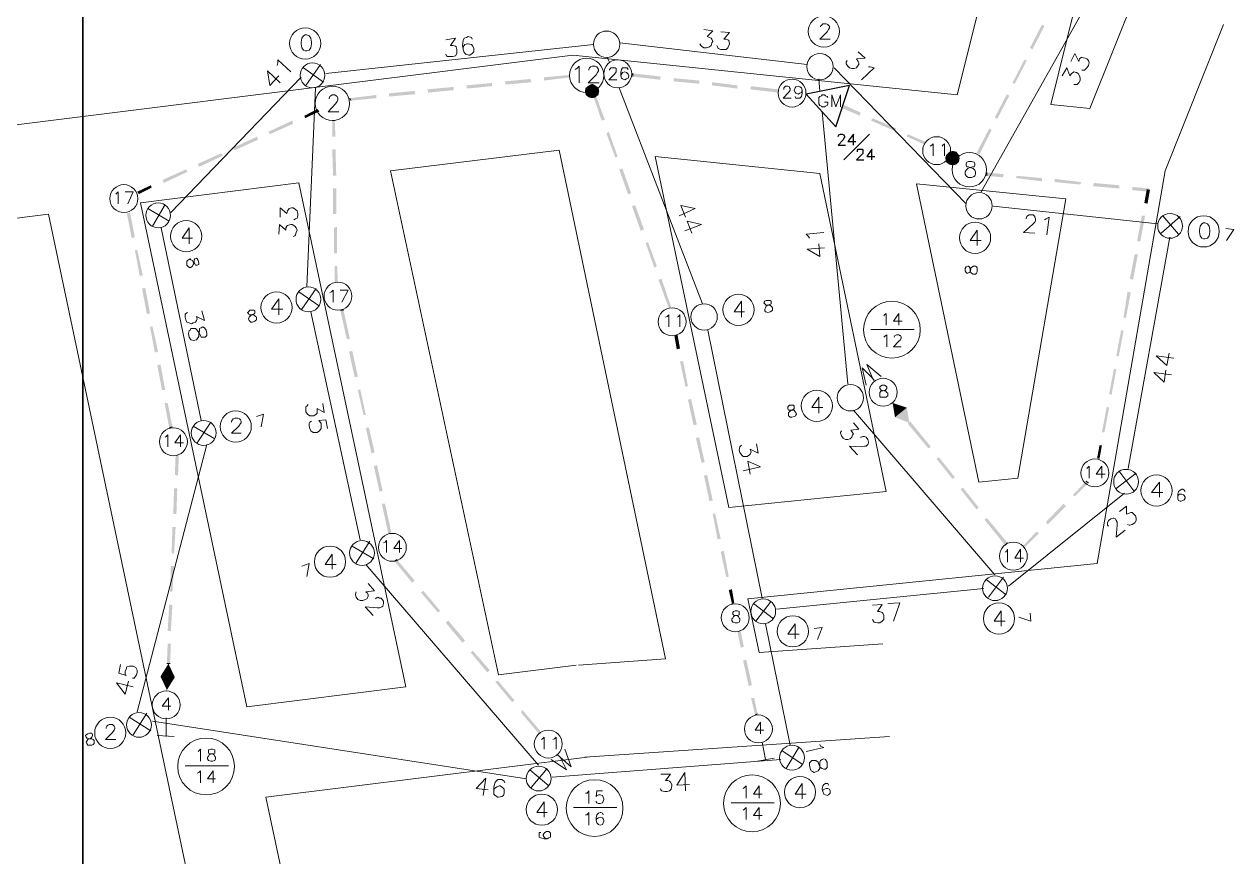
# Model space of a CAD drawing. Header units: millimetres. Extents: x -5 to 817, y 96 to 1062.
# Drawn here: x 134.7 to 259.5, y 910 to 995.8 of the extents above; entities that cross this region are included whole.
import ezdxf

# ---------------------------------------------------------------- set-up
doc = ezdxf.new("R2010")
doc.units = ezdxf.units.MM
for name, color, linetype, true_color in [('PDF_AERIAL', 8, 'Continuous', 0x808080), ('PDF_BORDER', 13, 'Continuous', 0xb85c5c), ('PDF_FEED', 11, 'Continuous', 0xff7f7f), ('PDF_HCOUNT', 8, 'Continuous', 0x808080), ('PDF_LINEEXT', 73, 'Continuous', 0xa5dd6e), ('PDF_POLENUMBER', 8, 'Continuous', 0x808080), ('PDF_RDBKGRD', 8, 'Continuous', 0x808080), ('PDF_STRAND', 8, 'Continuous', 0x808080), ('PDF_TRUNK', 12, 'Continuous', 0xb80000)]:
    doc.layers.add(name, color=color, linetype=linetype, true_color=true_color)

msp = doc.modelspace()

# ---------------------------------------------------------------- linework, layer by layer
at = {"layer": 'PDF_AERIAL', "lineweight": 9}
for points in [[(233.47, 978.51), (245.34, 999.61)], [(204.86, 995.24), (205.77, 995.08), (205.19, 994.5), (205.44, 994.42), (205.6, 994.34), (205.68, 994.25), (205.77, 994.01), (205.68, 993.84), (205.6, 993.59), (205.44, 993.43), (205.11, 993.35), (204.86, 993.35), (204.61, 993.51), (204.53, 993.59), (204.45, 993.76)], [(206.59, 995), (207.5, 994.91), (206.92, 994.25), (207.17, 994.25), (207.33, 994.17), (207.42, 994.09), (207.5, 993.76), (207.42, 993.59), (207.33, 993.35), (207.17, 993.18), (206.84, 993.18), (206.59, 993.18), (206.34, 993.26), (206.26, 993.43), (206.18, 993.59)], [(165.86, 990.71), (193.48, 993.68)], [(178.23, 994.17), (179.22, 994.34), (178.72, 993.59), (178.97, 993.59), (179.22, 993.51), (179.3, 993.43), (179.38, 993.18), (179.38, 993.02), (179.38, 992.77), (179.22, 992.52), (178.97, 992.44), (178.72, 992.44), (178.39, 992.44), (178.31, 992.52), (178.23, 992.69)], [(180.95, 994.25), (180.87, 994.42), (180.54, 994.5), (180.37, 994.42), (180.13, 994.34), (180.04, 994.09), (179.96, 993.59), (180.04, 993.18), (180.13, 992.85), (180.29, 992.69), (180.62, 992.6), (180.7, 992.6), (180.95, 992.77), (181.12, 992.93), (181.12, 993.18), (181.12, 993.26), (181.03, 993.51), (180.87, 993.68), (180.54, 993.76), (180.46, 993.76), (180.21, 993.68), (180.04, 993.43), (180.04, 993.18)], [(196.2, 993.84), (215.5, 991.61)], [(160.83, 991.53), (160.92, 991.78), (160.92, 992.11), (162.23, 990.87)], [(194.88, 992.36), (195.13, 991.86)], [(220.77, 992.93), (221.51, 992.27), (220.61, 992.19), (220.77, 991.94), (220.85, 991.78), (220.85, 991.61), (220.69, 991.45), (220.61, 991.29), (220.36, 991.2), (220.11, 991.2), (219.87, 991.29), (219.7, 991.45), (219.54, 991.7), (219.54, 991.86), (219.62, 992.03)], [(242.7, 991.94), (243.12, 992.77), (243.53, 991.94), (243.61, 992.19), (243.78, 992.36), (243.86, 992.36), (244.19, 992.27), (244.35, 992.19), (244.52, 992.03), (244.6, 991.78), (244.52, 991.53), (244.35, 991.29), (244.19, 991.12), (244.11, 991.04), (243.86, 991.04)], [(161.16, 989.72), (159.84, 990.96), (160.09, 989.47), (161, 990.46)], [(218.3, 991.29), (231.9, 977.27)], [(221.84, 991.37), (222.01, 991.37), (222.42, 991.29), (221.1, 990.05)], [(241.8, 990.46), (242.29, 991.29), (242.62, 990.46), (242.79, 990.71), (242.95, 990.79), (243.03, 990.87), (243.28, 990.79), (243.45, 990.71), (243.61, 990.46), (243.69, 990.21), (243.69, 989.97), (243.53, 989.72), (243.36, 989.55), (243.2, 989.55), (243.03, 989.55)], [(149.87, 976.36), (163.31, 990.3)], [(216.82, 988.89), (216.73, 990.13)], [(164.79, 989.22), (163.88, 968.69)], [(196.12, 989.22), (204.7, 966.96)], [(219.7, 958.72), (217.06, 986.75)], [(202.3, 976.03), (203.95, 976.77), (202.47, 977.1), (202.96, 975.87)], [(161.16, 975.87), (161.16, 976.86), (161.82, 976.28), (161.91, 976.53), (161.99, 976.69), (162.07, 976.77), (162.32, 976.86), (162.48, 976.86), (162.73, 976.69), (162.89, 976.53), (162.98, 976.28), (162.98, 976.03), (162.89, 975.79), (162.73, 975.7), (162.56, 975.62)], [(234.71, 977.02), (251.69, 975.21)], [(238.09, 975.7), (238.09, 975.79), (238.17, 975.95), (238.25, 976.03), (238.42, 976.11), (238.83, 976.11), (238.99, 975.95), (238.99, 975.87), (239.08, 975.7), (239.08, 975.54), (238.99, 975.37), (238.75, 975.13), (237.84, 974.3), (238.99, 974.22)], [(239.98, 975.62), (240.15, 975.7), (240.48, 975.87), (240.23, 974.05)], [(153, 954.93), (148.88, 974.8)], [(161, 974.14), (161.08, 975.13), (161.74, 974.55), (161.74, 974.8), (161.82, 974.96), (161.91, 975.04), (162.23, 975.13), (162.4, 975.13), (162.65, 974.96), (162.81, 974.8), (162.89, 974.55), (162.81, 974.3), (162.73, 974.05), (162.65, 973.97), (162.48, 973.89)], [(202.88, 974.47), (204.61, 975.13), (203.13, 975.46), (203.62, 974.22)], [(215.74, 973.72), (215.66, 973.89), (215.41, 974.14), (217.23, 974.3)], [(248.64, 949.98), (252.93, 973.81)], [(217.31, 972.73), (215.5, 972.57), (216.82, 971.83), (216.73, 973.15)], [(153.08, 966.22), (153.33, 965.23), (152.51, 965.64), (152.59, 965.4), (152.51, 965.23), (152.42, 965.07), (152.18, 964.98), (152.01, 964.9), (151.76, 964.98), (151.52, 965.07), (151.43, 965.31), (151.35, 965.56), (151.35, 965.89), (151.43, 965.97), (151.6, 966.06)], [(164.3, 966.14), (169.41, 942.64)], [(253.34, 961.36), (251.53, 961.6), (252.6, 960.61), (252.84, 961.85)], [(253.09, 959.63), (251.28, 959.87), (252.35, 958.88), (252.51, 960.12)], [(165.53, 956.66), (165.7, 955.75), (164.96, 956.16), (164.96, 955.83), (164.96, 955.67), (164.87, 955.59), (164.63, 955.42), (164.46, 955.42), (164.21, 955.42), (163.97, 955.59), (163.8, 955.83), (163.8, 956.08), (163.8, 956.33), (163.88, 956.41), (164.05, 956.57)], [(234.87, 939.01), (220.28, 956)], [(166.03, 954.1), (165.86, 955.01), (165.12, 954.93), (165.2, 954.84), (165.37, 954.6), (165.37, 954.35), (165.37, 954.1), (165.2, 953.85), (164.96, 953.69), (164.79, 953.69), (164.54, 953.69), (164.3, 953.85), (164.21, 954.1), (164.13, 954.35), (164.13, 954.6), (164.21, 954.76), (164.38, 954.84)], [(220.28, 954.68), (220.85, 954.02), (220.03, 953.94), (220.2, 953.69), (220.28, 953.52), (220.2, 953.44), (220.11, 953.19), (219.95, 953.03), (219.7, 952.95), (219.45, 952.95), (219.21, 953.11), (219.04, 953.36), (218.96, 953.61), (218.96, 953.69), (219.04, 953.85)], [(146.4, 924.91), (153.58, 952.45)], [(210.3, 952.53), (210.47, 951.55), (209.64, 951.96), (209.72, 951.71), (209.64, 951.46), (209.56, 951.38), (209.31, 951.22), (209.15, 951.22), (208.9, 951.22), (208.74, 951.38), (208.57, 951.63), (208.49, 951.88), (208.57, 952.21), (208.65, 952.29), (208.74, 952.37)], [(221.02, 953.19), (221.1, 953.19), (221.27, 953.28), (221.43, 953.28), (221.6, 953.19), (221.76, 952.95), (221.84, 952.7), (221.84, 952.62), (221.76, 952.45), (221.6, 952.29), (221.43, 952.29), (221.1, 952.21), (219.87, 952.29), (220.69, 951.38)], [(208.9, 949.73), (210.71, 950.14), (209.39, 950.72), (209.64, 949.4)], [(236.27, 937.86), (248.23, 947.42)], [(247.73, 945.53), (248.47, 946.1), (248.47, 945.28), (248.72, 945.36), (248.89, 945.44), (249.05, 945.44), (249.22, 945.28), (249.38, 945.11), (249.46, 944.87), (249.46, 944.62), (249.3, 944.37), (249.05, 944.21), (248.8, 944.13), (248.72, 944.13), (248.56, 944.21)], [(246.58, 944.04), (246.5, 944.13), (246.5, 944.29), (246.5, 944.37), (246.58, 944.62), (246.83, 944.78), (247.07, 944.87), (247.16, 944.87), (247.32, 944.78), (247.4, 944.62), (247.49, 944.46), (247.49, 944.13), (247.4, 942.89), (248.31, 943.63)], [(169.98, 940.09), (187.79, 919.39)], [(170.23, 938.11), (170.89, 937.36), (169.98, 937.28), (170.15, 937.12), (170.23, 936.95), (170.23, 936.79), (170.07, 936.54), (169.9, 936.46), (169.66, 936.38), (169.41, 936.38), (169.16, 936.46), (169, 936.7), (168.91, 936.95), (168.91, 937.03), (169, 937.28)], [(212.36, 935.47), (233.72, 937.61)], [(170.97, 936.54), (171.06, 936.62), (171.22, 936.7), (171.39, 936.62), (171.55, 936.62), (171.8, 936.29), (171.8, 936.13), (171.8, 936.05), (171.72, 935.8), (171.63, 935.72), (171.39, 935.63), (171.14, 935.63), (169.9, 935.72), (170.73, 934.81)], [(222.26, 935.88), (223.25, 935.96), (222.75, 935.22), (223, 935.22), (223.25, 935.14), (223.33, 935.06), (223.41, 934.81), (223.41, 934.64), (223.41, 934.4), (223.25, 934.23), (223, 934.07), (222.75, 934.07), (222.42, 934.15), (222.34, 934.23), (222.26, 934.4)], [(224.4, 934.23), (225.06, 936.13), (223.82, 936.05)], [(211.21, 933.98), (213.76, 921.45)], [(144.67, 929.78), (144.51, 928.87), (145.25, 928.63), (145.17, 928.71), (145.17, 929.04), (145.25, 929.28), (145.33, 929.53), (145.58, 929.61), (145.83, 929.61), (145.99, 929.61), (146.24, 929.45), (146.4, 929.2), (146.4, 928.95), (146.32, 928.71), (146.16, 928.46), (146.08, 928.38), (145.91, 928.38)], [(145.99, 927.47), (144.26, 927.88), (145.17, 926.73), (145.5, 928.05)], [(186.56, 917.99), (147.97, 923.93)], [(216.82, 921.53), (216.9, 921.37), (217.23, 921.2), (215.41, 920.79)], [(212.78, 919.97), (189.2, 918.15)], [(200.41, 918.48), (201.4, 918.48), (200.9, 917.82), (201.15, 917.82), (201.31, 917.74), (201.4, 917.66), (201.56, 917.41), (201.56, 917.25), (201.48, 916.92), (201.31, 916.75), (201.07, 916.67), (200.82, 916.67), (200.49, 916.75), (200.41, 916.84), (200.33, 917)], [(202.96, 916.75), (202.88, 918.65), (202.06, 917.33), (203.38, 917.41)], [(182.1, 916.26), (182.35, 918.07), (181.36, 917), (182.6, 916.84)], [(184.33, 917.58), (184.25, 917.74), (184, 917.91), (183.84, 917.91), (183.59, 917.91), (183.34, 917.66), (183.18, 917.16), (183.18, 916.75), (183.18, 916.42), (183.34, 916.26), (183.59, 916.09), (183.67, 916.09), (184, 916.18), (184.17, 916.26), (184.25, 916.51), (184.25, 916.67), (184.25, 916.92), (184.08, 917.08), (183.84, 917.25), (183.75, 917.25), (183.51, 917.16), (183.26, 917), (183.18, 916.75)]]:
    msp.add_lwpolyline(points, dxfattribs=at)
for points in [[(153.5, 964.24), (153.33, 964.49), (153.17, 964.57), (153, 964.49), (152.84, 964.41), (152.84, 964.16), (152.75, 963.83), (152.75, 963.58), (152.59, 963.34), (152.51, 963.25), (152.18, 963.17), (152.01, 963.25), (151.93, 963.25), (151.76, 963.5), (151.68, 963.91), (151.76, 964.16), (151.85, 964.24), (151.93, 964.41), (152.26, 964.41), (152.42, 964.41), (152.59, 964.24), (152.75, 964), (152.92, 963.67), (153, 963.5), (153.25, 963.5), (153.41, 963.5), (153.58, 963.67), (153.58, 963.91)], [(217.56, 919.72), (217.39, 919.97), (217.23, 920.05), (217.06, 919.97), (216.9, 919.89), (216.82, 919.72), (216.82, 919.31), (216.82, 919.06), (216.65, 918.81), (216.49, 918.73), (216.24, 918.65), (216.07, 918.73), (215.91, 918.81), (215.83, 919.06), (215.74, 919.39), (215.74, 919.64), (215.83, 919.72), (215.99, 919.89), (216.24, 919.89), (216.4, 919.89), (216.65, 919.72), (216.73, 919.47), (216.9, 919.14), (217.06, 919.06), (217.23, 918.98), (217.39, 918.98), (217.56, 919.14), (217.56, 919.39)]]:
    msp.add_lwpolyline(points, close=True, dxfattribs=at)
at = {"layer": 'PDF_BORDER', "lineweight": 25}
msp.add_lwpolyline([(140.8, 763.4), (140.8, 1056.09), (140.8, 746.99), (8.06, 746.99)], dxfattribs=at)
at = {"layer": 'PDF_FEED', "lineweight": 20}
for points in [[(196.2, 992.11), (196.2, 992.11)], [(191.59, 991.12), (191.75, 991.2), (192, 991.45), (192, 989.72)], [(192.99, 991.04), (192.99, 991.12), (193.07, 991.29), (193.15, 991.37), (193.32, 991.45), (193.65, 991.45), (193.81, 991.37), (193.89, 991.29), (193.98, 991.12), (193.98, 990.96), (193.89, 990.79), (193.73, 990.54), (192.91, 989.72), (194.06, 989.72)], [(194.64, 990.87), (194.64, 990.87)], [(197.52, 990.54), (197.52, 990.54)], [(214.18, 990.21), (214.18, 990.21)], [(166.19, 988.07), (166.19, 988.15), (166.27, 988.32), (166.36, 988.4), (166.52, 988.48), (166.77, 988.48), (166.93, 988.4), (167.02, 988.32), (167.1, 988.15), (167.1, 987.99), (167.02, 987.82), (166.85, 987.58), (166.11, 986.75), (167.18, 986.75)], [(195.87, 989.22), (195.87, 989.22)], [(212.53, 988.89), (212.53, 988.89)], [(215.41, 988.56), (215.41, 988.56)], [(213.85, 987.25), (213.85, 987.25)], [(229.1, 984.28), (229.1, 984.28)], [(227.53, 982.96), (227.53, 982.96)], [(230.42, 982.63), (230.42, 982.63)], [(228.85, 981.31), (228.85, 981.31)], [(143.77, 978.59), (143.77, 978.59)], [(145.75, 979.17), (145.75, 979.17)], [(146.4, 977.19), (146.4, 977.19)], [(144.43, 976.61), (144.43, 976.61)], [(166.93, 969.19), (166.93, 969.19)], [(165.78, 967.46), (165.78, 967.46)], [(168.67, 968.03), (168.67, 968.03)], [(167.51, 966.3), (167.51, 966.3)], [(201.31, 966.63), (201.31, 966.63)], [(200.24, 964.9), (200.24, 964.9)], [(203.13, 965.48), (203.13, 965.48)], [(201.97, 963.75), (201.97, 963.75)], [(222.09, 964.32), (226.54, 964.32)], [(223.16, 959.46), (221.68, 960.7), (222.26, 959.3), (221.18, 960.37), (221.6, 958.55)], [(222.26, 959.3), (222.42, 959.05)], [(222.42, 959.05), (222.42, 959.05)], [(224.48, 958.88), (224.48, 958.88)], [(222.26, 956.9), (222.26, 956.9)], [(224.32, 956.74), (224.32, 956.74)], [(149.87, 954.27), (149.87, 954.27)], [(148.8, 952.53), (148.8, 952.53)], [(151.68, 953.11), (151.68, 953.11)], [(150.53, 951.38), (150.53, 951.38)], [(245.51, 951.05), (245.51, 951.05)], [(243.86, 949.81), (243.86, 949.81)], [(246.74, 949.32), (246.74, 949.32)], [(245.01, 948.17), (245.01, 948.17)], [(172.46, 943.38), (172.46, 943.38)], [(174.19, 942.23), (174.19, 942.23)], [(236.68, 942.48), (236.68, 942.48)], [(171.3, 941.65), (171.3, 941.65)], [(238.33, 941.16), (238.33, 941.16)], [(173.04, 940.5), (173.04, 940.5)], [(235.37, 940.83), (235.37, 940.83)], [(237.01, 939.51), (237.01, 939.51)], [(207.83, 936.13), (207.83, 936.13)], [(209.64, 934.97), (209.64, 934.97)], [(206.76, 934.4), (206.76, 934.4)], [(208.49, 933.24), (208.49, 933.24)], [(149.46, 927.14), (149.46, 927.14)], [(147.97, 925.74), (147.97, 925.74)], [(150.94, 925.66), (150.94, 925.66)], [(210.3, 924.67), (210.3, 924.67)], [(149.37, 924.26), (149.37, 924.26)], [(149.37, 924.26), (149.37, 922.36)], [(212.03, 923.51), (212.03, 923.51)], [(148.47, 922.44), (150.2, 922.36)], [(187.88, 922.77), (187.88, 922.77)], [(189.94, 922.52), (189.94, 922.52)], [(209.15, 922.94), (209.15, 922.94)], [(189.11, 919.97), (190.68, 918.9), (190.02, 920.22), (191.17, 919.23), (190.51, 921.04)], [(210.88, 921.78), (210.88, 921.78)], [(210.88, 921.78), (211.21, 919.97)], [(187.71, 920.71), (187.71, 920.71)], [(189.77, 920.46), (189.77, 920.46)], [(190.02, 920.22), (189.77, 920.46)], [(210.38, 919.8), (212.12, 920.13)], [(151.35, 919.31), (155.8, 919.31)], [(191.42, 915.02), (195.87, 915.02)], [(207.66, 915.52), (212.12, 915.52)]]:
    msp.add_lwpolyline(points, dxfattribs=at)
at = {"layer": 'PDF_FEED', "color": 7, "lineweight": 9}
for points in [[(195.13, 991.04), (195.13, 991.12), (195.21, 991.2), (195.21, 991.29), (195.38, 991.29), (195.63, 991.29), (195.71, 991.29), (195.79, 991.2), (195.79, 991.12), (195.79, 990.96), (195.79, 990.87), (195.63, 990.63), (195.05, 990.05), (195.87, 990.05)], [(197.03, 991.12), (196.95, 991.29), (196.78, 991.29), (196.7, 991.29), (196.45, 991.29), (196.37, 991.12), (196.29, 990.79), (196.29, 990.46), (196.37, 990.21), (196.45, 990.13), (196.7, 990.05), (196.86, 990.13), (197.03, 990.21), (197.11, 990.46), (197.03, 990.63), (196.86, 990.79), (196.7, 990.87), (196.45, 990.79), (196.37, 990.63), (196.29, 990.46)], [(213.1, 989.06), (213.1, 989.14), (213.1, 989.22), (213.19, 989.31), (213.27, 989.39), (213.52, 989.39), (213.68, 989.31), (213.68, 989.22), (213.76, 989.14), (213.76, 988.98), (213.68, 988.89), (213.6, 988.73), (213.02, 988.15), (213.85, 988.15)], [(215, 988.98), (214.92, 988.73), (214.75, 988.65), (214.59, 988.56), (214.34, 988.65), (214.26, 988.73), (214.18, 988.98), (214.26, 989.22), (214.34, 989.31), (214.59, 989.39), (214.75, 989.31), (214.92, 989.22), (215, 988.98), (215, 988.65), (214.92, 988.32), (214.75, 988.15), (214.59, 988.15), (214.51, 988.15), (214.34, 988.15), (214.26, 988.32)], [(217.64, 988.23), (217.56, 988.32), (217.39, 988.4), (217.31, 988.48), (217.06, 988.48), (216.98, 988.4), (216.82, 988.32), (216.73, 988.23), (216.73, 987.99), (216.73, 987.74), (216.73, 987.58), (216.82, 987.41), (216.98, 987.33), (217.06, 987.25), (217.31, 987.25), (217.39, 987.33), (217.56, 987.41), (217.64, 987.58), (217.64, 987.74), (217.31, 987.74)], [(218.05, 987.25), (218.05, 988.48), (218.46, 987.25), (218.96, 988.48), (218.96, 987.25)], [(228.19, 983.21), (228.36, 983.29), (228.52, 983.45), (228.52, 982.22)], [(229.43, 983.21), (229.51, 983.29), (229.68, 983.45), (229.68, 982.22)], [(144.18, 978.26), (144.26, 978.34), (144.43, 978.51), (144.43, 977.27)], [(145.42, 977.27), (145.99, 978.51), (145.17, 978.51)], [(166.27, 968.12), (166.44, 968.2), (166.6, 968.36), (166.6, 967.13)], [(167.51, 967.13), (168.17, 968.36), (167.35, 968.36)], [(223.41, 965.73), (223.49, 965.81), (223.66, 965.97), (223.66, 964.74)], [(224.98, 964.74), (224.98, 965.97), (224.4, 965.15), (225.31, 965.15)], [(200.9, 965.56), (201.07, 965.64), (201.23, 965.81), (201.23, 964.57)], [(202.14, 965.56), (202.22, 965.64), (202.39, 965.81), (202.39, 964.57)], [(223.41, 963.5), (223.49, 963.58), (223.74, 963.75), (223.74, 962.51)], [(224.48, 963.5), (224.57, 963.67), (224.73, 963.75), (224.98, 963.75), (225.06, 963.67), (225.14, 963.67), (225.22, 963.5), (225.22, 963.42), (225.14, 963.25), (224.98, 963.09), (224.4, 962.51), (225.22, 962.51)], [(149.29, 953.19), (149.37, 953.28), (149.54, 953.44), (149.54, 952.21)], [(150.86, 952.21), (150.86, 953.44), (150.28, 952.62), (151.19, 952.62)], [(244.35, 949.98), (244.43, 950.06), (244.6, 950.23), (244.6, 948.99)], [(245.92, 948.99), (245.92, 950.23), (245.34, 949.4), (246.25, 949.4)], [(171.8, 942.31), (171.96, 942.39), (172.13, 942.56), (172.13, 941.32)], [(173.45, 941.32), (173.45, 942.56), (172.87, 941.73), (173.7, 941.73)], [(235.94, 941.4), (236.03, 941.4), (236.19, 941.65), (236.19, 940.33)], [(237.51, 940.33), (237.51, 941.65), (236.93, 940.74), (237.84, 940.74)], [(149.62, 925.08), (149.62, 926.32), (148.96, 925.49), (149.87, 925.49)], [(210.71, 922.61), (210.71, 923.84), (210.14, 923.02), (211.04, 923.02)], [(188.12, 922.03), (188.21, 922.11), (188.37, 922.28), (188.37, 921.04)], [(189.28, 922.03), (189.44, 922.11), (189.61, 922.28), (189.61, 921.04)], [(152.67, 920.79), (152.75, 920.88), (152.92, 921.04), (152.92, 919.8)], [(152.59, 918.57), (152.75, 918.65), (152.92, 918.81), (152.92, 917.58)], [(154.24, 917.58), (154.24, 918.81), (153.66, 917.99), (154.48, 917.99)], [(208.9, 917), (209.06, 917.08), (209.23, 917.25), (209.23, 916.01)], [(210.55, 916.01), (210.55, 917.25), (209.97, 916.42), (210.88, 916.42)], [(192.66, 916.51), (192.82, 916.51), (192.99, 916.75), (192.99, 915.43)], [(194.39, 916.75), (193.81, 916.75), (193.73, 916.18), (193.81, 916.26), (193.98, 916.34), (194.14, 916.34), (194.39, 916.26), (194.47, 916.09), (194.55, 915.93), (194.55, 915.85), (194.47, 915.68), (194.39, 915.52), (194.14, 915.43), (193.98, 915.43), (193.81, 915.52), (193.73, 915.6), (193.73, 915.68)], [(208.9, 914.77), (209.06, 914.86), (209.23, 915.02), (209.23, 913.78)], [(210.55, 913.78), (210.55, 915.02), (209.97, 914.2), (210.88, 914.2)], [(192.66, 914.28), (192.82, 914.28), (192.99, 914.53), (192.99, 913.21)], [(194.47, 914.28), (194.39, 914.44), (194.22, 914.53), (194.14, 914.53), (193.98, 914.44), (193.81, 914.28), (193.73, 913.95), (193.73, 913.7), (193.81, 913.45), (193.98, 913.29), (194.14, 913.21), (194.39, 913.29), (194.47, 913.45), (194.55, 913.62), (194.55, 913.7), (194.47, 913.87), (194.39, 913.95), (194.14, 914.03), (193.98, 913.95), (193.81, 913.87), (193.73, 913.7)]]:
    msp.add_lwpolyline(points, dxfattribs=at)
at = {"layer": 'PDF_FEED', "lineweight": 0}
for points in [[(197.52, 990.38), (197.52, 990.71)], [(193.32, 988.73), (193.56, 988.81)], [(168.42, 987.9), (168.34, 988.15)], [(219.04, 987.16), (219.21, 987.49)], [(164.96, 987), (165.12, 986.75)], [(166.52, 985.84), (166.77, 985.84)], [(234.05, 980.15), (234.05, 980.48)], [(250.54, 978.75), (250.87, 978.67)], [(167.35, 966.3), (167.68, 966.3)], [(150.03, 954.27), (149.7, 954.18)], [(244.27, 948.66), (244.52, 948.49)], [(236.19, 942.31), (235.94, 942.06)], [(172.95, 940.42), (173.2, 940.58)], [(207.99, 936.13), (207.75, 936.05)], [(149.79, 929.86), (149.46, 929.86)], [(210.38, 924.67), (210.14, 924.59)]]:
    msp.add_lwpolyline(points, dxfattribs=at)
at = {"layer": 'PDF_FEED', "lineweight": 20}
msp.add_lwpolyline([(232.15, 981.64), (231.99, 981.56), (231.9, 981.39), (231.9, 981.23), (231.99, 981.06), (232.15, 981.06), (232.4, 980.98), (232.64, 980.9), (232.81, 980.73), (232.89, 980.57), (232.89, 980.32), (232.81, 980.15), (232.73, 980.07), (232.48, 979.99), (232.15, 979.99), (231.99, 980.07), (231.9, 980.15), (231.82, 980.32), (231.82, 980.57), (231.9, 980.73), (232.07, 980.9), (232.23, 980.98), (232.56, 981.06), (232.73, 981.06), (232.81, 981.23), (232.81, 981.39), (232.73, 981.56), (232.48, 981.64)], close=True, dxfattribs=at)
at = {"layer": 'PDF_FEED', "color": 7, "lineweight": 9}
for points in [[(223.25, 958.55), (223.08, 958.47), (223, 958.39), (223, 958.22), (223.08, 958.14), (223.16, 958.06), (223.41, 957.98), (223.58, 957.98), (223.74, 957.81), (223.82, 957.73), (223.82, 957.48), (223.74, 957.4), (223.66, 957.32), (223.49, 957.32), (223.25, 957.32), (223.08, 957.32), (223, 957.4), (223, 957.48), (223, 957.73), (223, 957.81), (223.16, 957.98), (223.33, 957.98), (223.58, 958.06), (223.66, 958.14), (223.74, 958.22), (223.74, 958.39), (223.66, 958.47), (223.49, 958.55)], [(208.08, 935.3), (207.91, 935.22), (207.83, 935.14), (207.83, 934.97), (207.91, 934.89), (207.99, 934.81), (208.24, 934.81), (208.41, 934.73), (208.49, 934.56), (208.57, 934.48), (208.57, 934.31), (208.49, 934.15), (208.32, 934.07), (208.08, 934.07), (207.91, 934.15), (207.83, 934.15), (207.75, 934.31), (207.75, 934.48), (207.83, 934.56), (207.91, 934.73), (208.08, 934.81), (208.32, 934.81), (208.49, 934.89), (208.49, 934.97), (208.49, 935.14), (208.49, 935.22), (208.32, 935.3)], [(153.99, 921.04), (153.74, 920.96), (153.74, 920.88), (153.74, 920.71), (153.74, 920.63), (153.91, 920.55), (154.15, 920.55), (154.32, 920.46), (154.4, 920.3), (154.48, 920.22), (154.48, 920.05), (154.4, 919.89), (154.15, 919.8), (153.99, 919.8), (153.74, 919.89), (153.66, 920.05), (153.66, 920.22), (153.74, 920.3), (153.83, 920.46), (153.99, 920.55), (154.24, 920.55), (154.4, 920.63), (154.4, 920.71), (154.4, 920.88), (154.4, 920.96), (154.15, 921.04)]]:
    msp.add_lwpolyline(points, close=True, dxfattribs=at)
at = {"layer": 'PDF_FEED', "lineweight": 20}
for centre, radius in [((192.76, 990.5), 1.77), ((195.97, 990.66), 1.44), ((213.95, 988.68), 1.44), ((166.54, 987.61), 1.77), ((228.87, 982.74), 1.44), ((232.25, 980.77), 1.77), ((145.02, 977.8), 1.44), ((167.11, 967.74), 1.44), ((224.25, 964.28), 2.93), ((201.58, 965.1), 1.44), ((223.35, 957.84), 1.44), ((150.13, 952.73), 1.44), ((245.19, 949.52), 1.44), ((172.72, 941.85), 1.44), ((236.78, 940.94), 1.44), ((208.09, 934.59), 1.44), ((149.39, 925.61), 1.44), ((210.48, 923.13), 1.44), ((153.51, 919.26), 2.93), ((188.8, 921.57), 1.44), ((193.58, 914.97), 2.93), ((209.82, 915.46), 2.93)]:
    msp.add_circle(centre, radius, dxfattribs=at)
at = {"layer": 'PDF_FEED', "transparency": 33554559}
for points in [[(238.5, 993.35), (238.75, 993.18), (239.74, 995.74)], [(238.75, 993.18), (239.74, 995.74), (239.98, 995.57)], [(236.68, 989.72), (236.93, 989.64), (237.92, 992.11)], [(236.93, 989.64), (237.92, 992.11), (238.17, 992.03)], [(183.01, 989.39), (183.01, 989.72), (180.37, 989.14)], [(183.01, 989.72), (180.37, 989.14), (180.37, 989.47)], [(186.97, 990.13), (184.41, 989.55), (184.33, 989.88)], [(187.05, 989.8), (186.97, 990.13), (184.41, 989.55)], [(191.09, 990.3), (191.01, 990.54), (188.37, 989.97)], [(191.01, 990.54), (188.37, 989.97), (188.37, 990.3)], [(193.32, 989.64), (192.99, 989.47), (193.32, 988.89)], [(193.32, 988.89), (193.65, 989.47), (193.32, 989.64)], [(200.41, 990.38), (197.52, 990.38), (197.52, 990.71)], [(200.33, 990.05), (200.41, 990.38), (197.52, 990.38)], [(204.37, 989.97), (201.73, 989.88), (201.73, 990.21)], [(204.37, 989.64), (204.37, 989.97), (201.73, 989.88)], [(208.32, 989.47), (205.68, 989.47), (205.68, 989.8)], [(171.06, 988.48), (168.42, 987.9), (168.34, 988.15)], [(171.06, 988.15), (171.06, 988.48), (168.42, 987.9)], [(175.1, 988.56), (175.01, 988.89), (172.38, 988.32)], [(175.01, 988.89), (172.38, 988.32), (172.38, 988.65)], [(179.05, 989.31), (176.42, 988.73), (176.33, 989.06)], [(179.05, 988.98), (179.05, 989.31), (176.42, 988.73)], [(193.32, 988.89), (192.66, 989.22), (192.58, 988.89)], [(192.58, 988.89), (192.66, 988.48), (193.32, 988.89)], [(192.99, 989.47), (193.32, 988.89), (192.66, 989.22)], [(192.66, 988.48), (193.32, 988.89), (192.99, 988.23)], [(193.32, 988.89), (192.99, 988.23), (193.32, 988.15)], [(193.98, 989.22), (193.32, 988.89), (193.65, 989.47)], [(194.06, 988.89), (193.98, 989.22), (193.32, 988.89)], [(193.32, 988.15), (193.65, 988.23), (193.32, 988.89)], [(193.65, 988.23), (193.32, 988.89), (193.98, 988.48)], [(193.32, 988.89), (193.98, 988.48), (194.06, 988.89)], [(194.64, 985.93), (193.32, 988.73), (193.56, 988.81)], [(194.31, 985.84), (194.64, 985.93), (193.32, 988.73)], [(208.32, 989.14), (208.32, 989.47), (205.68, 989.47)], [(212.53, 989.06), (209.64, 989.06), (209.72, 989.39)], [(212.53, 988.73), (212.53, 989.06), (209.64, 989.06)], [(234.87, 986.17), (235.12, 986.01), (236.11, 988.56)], [(235.12, 986.01), (236.11, 988.56), (236.36, 988.4)], [(221.02, 986.67), (219.04, 987.16), (219.21, 987.49)], [(220.94, 986.34), (221.02, 986.67), (219.04, 987.16)], [(159.93, 984.69), (160.09, 984.44), (162.4, 985.84)], [(160.09, 984.44), (162.4, 985.84), (162.48, 985.51)], [(163.64, 986.34), (163.72, 986.09), (164.96, 987)], [(163.72, 986.09), (164.96, 987), (165.12, 986.75)], [(166.52, 984.19), (166.85, 984.19), (166.52, 985.84)], [(166.85, 984.19), (166.52, 985.84), (166.77, 985.84)], [(224.73, 985.02), (222.09, 985.84), (222.26, 986.09)], [(224.57, 984.77), (224.73, 985.02), (222.09, 985.84)], [(195.96, 982.13), (194.8, 984.52), (195.05, 984.69)], [(232.97, 982.46), (233.3, 982.38), (234.29, 985.02)], [(233.3, 982.38), (234.29, 985.02), (234.54, 984.85)], [(156.3, 983.04), (156.46, 982.79), (158.77, 984.19)], [(156.46, 982.79), (158.77, 984.19), (158.85, 983.86)], [(195.71, 982.05), (195.96, 982.13), (194.8, 984.52)], [(227.78, 983.62), (225.8, 984.19), (225.88, 984.44)], [(227.62, 983.37), (227.78, 983.62), (225.8, 984.19)], [(152.67, 981.39), (152.75, 981.06), (155.06, 982.46)], [(152.75, 981.06), (155.06, 982.46), (155.23, 982.22)], [(166.6, 980.15), (166.93, 980.15), (166.52, 982.88)], [(166.93, 980.15), (166.52, 982.88), (166.85, 982.88)], [(230.5, 981.97), (229.84, 982.3), (229.76, 981.97)], [(230.17, 982.63), (230.5, 981.97), (229.84, 982.3)], [(230.5, 982.71), (230.17, 982.63), (230.5, 981.97)], [(230.5, 981.97), (230.91, 982.63), (230.5, 982.71)], [(231.16, 982.3), (230.5, 981.97), (230.91, 982.63)], [(231.24, 981.97), (231.16, 982.3), (230.5, 981.97)], [(149.04, 979.74), (149.13, 979.41), (151.43, 980.81)], [(149.13, 979.41), (151.43, 980.81), (151.6, 980.57)], [(197.36, 978.34), (196.12, 980.81), (196.45, 980.9)], [(197.03, 978.26), (197.36, 978.34), (196.12, 980.81)], [(229.76, 981.97), (229.84, 981.56), (230.5, 981.97)], [(229.84, 981.56), (230.5, 981.97), (230.17, 981.31)], [(230.5, 981.97), (230.17, 981.31), (230.5, 981.23)], [(230.5, 981.23), (230.91, 981.31), (230.5, 981.97)], [(230.91, 981.31), (230.5, 981.97), (231.16, 981.56)], [(230.5, 981.97), (231.16, 981.56), (231.24, 981.97)], [(235.78, 980.32), (234.05, 980.15), (234.05, 980.48)], [(235.7, 979.99), (235.78, 980.32), (234.05, 980.15)], [(239.74, 979.91), (237.1, 979.91), (237.1, 980.15)], [(239.74, 979.58), (239.74, 979.91), (237.1, 979.91)], [(243.78, 979.5), (241.05, 979.5), (241.05, 979.82)], [(146.4, 978.51), (146.57, 978.26), (147.81, 979.17)], [(146.57, 978.26), (147.81, 979.17), (147.89, 978.92)], [(166.6, 976.2), (166.93, 976.2), (166.6, 978.84)], [(166.93, 976.2), (166.6, 978.84), (166.93, 978.84)], [(243.69, 979.25), (243.78, 979.5), (241.05, 979.5)], [(247.73, 979.17), (245.01, 979.08), (245.09, 979.41)], [(247.73, 978.84), (247.73, 979.17), (245.01, 979.08)], [(250.78, 978.84), (249.05, 978.67), (249.05, 979)], [(250.7, 978.51), (250.78, 978.84), (249.05, 978.67)], [(250.29, 977.35), (250.62, 977.27), (250.54, 978.75)], [(250.62, 977.27), (250.54, 978.75), (250.87, 978.67)], [(198.68, 974.63), (197.44, 977.02), (197.77, 977.1)], [(145.66, 976.36), (145.33, 976.28), (146.16, 973.81)], [(145.33, 976.28), (146.16, 973.81), (145.83, 973.72)], [(198.35, 974.47), (198.68, 974.63), (197.44, 977.02)], [(249.55, 973.39), (249.88, 973.39), (250.04, 976.03)], [(249.88, 973.39), (250.04, 976.03), (250.37, 976.03)], [(167.02, 972.16), (166.69, 974.8), (167.02, 974.88)], [(166.69, 972.16), (167.02, 972.16), (166.69, 974.8)], [(146.4, 972.49), (146.16, 972.49), (146.98, 969.85)], [(146.16, 972.49), (146.98, 969.85), (146.65, 969.85)], [(200, 970.84), (198.84, 973.23), (199.09, 973.31)], [(199.75, 970.67), (200, 970.84), (198.84, 973.23)], [(248.8, 969.52), (249.13, 969.44), (249.3, 972.07)], [(249.13, 969.44), (249.3, 972.07), (249.63, 972.07)], [(166.77, 969.19), (167.1, 969.19), (166.77, 970.84)], [(167.1, 969.19), (166.77, 970.84), (167.02, 970.84)], [(147.23, 968.61), (146.9, 968.53), (147.72, 965.97)], [(146.9, 968.53), (147.72, 965.97), (147.39, 965.89)], [(201.48, 966.63), (200.16, 969.44), (200.49, 969.52)], [(201.23, 966.55), (201.48, 966.63), (200.16, 969.44)], [(248.15, 965.56), (248.39, 965.48), (248.56, 968.2)], [(248.39, 965.48), (248.56, 968.2), (248.89, 968.12)], [(168.01, 963.34), (168.34, 963.34), (167.35, 966.3)], [(168.34, 963.34), (167.35, 966.3), (167.68, 966.3)], [(147.97, 964.65), (147.72, 964.57), (148.55, 962.02)], [(147.72, 964.57), (148.55, 962.02), (148.22, 961.93)], [(202.14, 963.75), (201.81, 963.67), (202.39, 962.35)], [(201.81, 963.67), (202.39, 962.35), (202.06, 962.26)], [(247.4, 961.6), (247.65, 961.52), (247.9, 964.24)], [(247.65, 961.52), (247.9, 964.24), (248.15, 964.16)], [(169.16, 959.46), (168.25, 962.02), (168.58, 962.1)], [(168.83, 959.38), (169.16, 959.46), (168.25, 962.02)], [(202.72, 961.03), (202.39, 961.03), (203.21, 958.47)], [(202.39, 961.03), (203.21, 958.47), (202.96, 958.39)], [(148.8, 960.7), (148.47, 960.61), (149.29, 958.06)], [(148.47, 960.61), (149.29, 958.06), (148.96, 958.06)], [(246.66, 957.65), (246.91, 957.56), (247.16, 960.28)], [(246.91, 957.56), (247.16, 960.28), (247.4, 960.2)], [(169.98, 955.5), (169.16, 958.06), (169.41, 958.14)], [(169.74, 955.5), (169.98, 955.5), (169.16, 958.06)], [(203.54, 957.15), (203.21, 957.07), (204.12, 954.51)], [(149.54, 956.74), (149.21, 956.74), (150.03, 954.27)], [(149.21, 956.74), (150.03, 954.27), (149.7, 954.18)], [(203.21, 957.07), (204.12, 954.51), (203.79, 954.43)], [(224.57, 955.26), (225.8, 956.25), (224.32, 956.74)], [(226.05, 954.68), (224.57, 955.26), (225.8, 956.25)], [(245.92, 953.69), (246.17, 953.69), (246.41, 956.33)], [(246.17, 953.69), (246.41, 956.33), (246.66, 956.25)], [(226.13, 954.84), (225.88, 954.6), (228.28, 952.21)], [(170.56, 951.55), (170.89, 951.63), (169.98, 954.18)], [(170.89, 951.63), (169.98, 954.18), (170.31, 954.18)], [(225.88, 954.6), (228.28, 952.21), (228.03, 952.04)], [(204.37, 953.19), (204.04, 953.11), (204.94, 950.64)], [(204.04, 953.11), (204.94, 950.64), (204.61, 950.56)], [(245.42, 951.05), (245.67, 950.97), (245.67, 952.37)], [(245.67, 950.97), (245.67, 952.37), (245.92, 952.37)], [(150.36, 951.38), (150.61, 949.24), (150.28, 949.32)], [(150.69, 951.38), (150.36, 951.38), (150.61, 949.24)], [(229.1, 951.13), (228.85, 950.97), (230.75, 949.07)], [(228.85, 950.97), (230.75, 949.07), (230.5, 948.91)], [(171.72, 947.67), (170.81, 950.23), (171.14, 950.31)], [(171.39, 947.59), (171.72, 947.67), (170.81, 950.23)], [(205.19, 949.32), (204.86, 949.24), (205.77, 946.68)], [(204.86, 949.24), (205.77, 946.68), (205.44, 946.6)], [(242.95, 947.26), (243.12, 947.09), (244.27, 948.66)], [(243.12, 947.09), (244.27, 948.66), (244.52, 948.49)], [(150.2, 947.92), (150.44, 945.28), (150.12, 945.28)], [(150.53, 947.92), (150.2, 947.92), (150.44, 945.28)], [(231.57, 948), (231.33, 947.84), (233.22, 945.94)], [(231.33, 947.84), (233.22, 945.94), (232.97, 945.77)], [(172.29, 943.3), (172.62, 943.38), (171.63, 946.35)], [(172.62, 943.38), (171.63, 946.35), (171.96, 946.35)], [(240.15, 944.46), (240.31, 944.21), (241.96, 946.35)], [(240.31, 944.21), (241.96, 946.35), (242.21, 946.1)], [(206.01, 945.36), (205.77, 945.28), (206.59, 942.72)], [(205.77, 945.28), (206.59, 942.72), (206.26, 942.72)], [(234.05, 944.87), (233.8, 944.7), (236.19, 942.31)], [(233.8, 944.7), (236.19, 942.31), (235.94, 942.06)], [(150.03, 943.96), (150.2, 941.24), (149.95, 941.24)], [(150.36, 943.96), (150.03, 943.96), (150.2, 941.24)], [(237.84, 942.06), (238, 941.9), (239.16, 943.47)], [(238, 941.9), (239.16, 943.47), (239.41, 943.3)], [(206.92, 941.49), (206.59, 941.4), (207.42, 938.85)], [(206.59, 941.4), (207.42, 938.85), (207.17, 938.77)], [(149.87, 939.92), (150.03, 937.28), (149.79, 937.28)], [(150.2, 939.92), (149.87, 939.92), (150.03, 937.28)], [(175.01, 938.44), (172.95, 940.42), (173.2, 940.58)], [(174.77, 938.19), (175.01, 938.44), (172.95, 940.42)], [(177.65, 935.3), (175.67, 937.2), (175.92, 937.36)], [(177.41, 935.14), (177.65, 935.3), (175.67, 937.2)], [(207.75, 937.53), (207.42, 937.45), (207.99, 936.13)], [(207.42, 937.45), (207.99, 936.13), (207.75, 936.05)], [(149.7, 935.96), (149.87, 933.24), (149.54, 933.24)], [(150.03, 935.88), (149.7, 935.96), (149.87, 933.24)], [(180.21, 932.25), (178.23, 934.07), (178.48, 934.31)], [(179.96, 932.01), (180.21, 932.25), (178.23, 934.07)], [(208.65, 933.24), (208.32, 933.16), (208.98, 931.59)], [(208.32, 933.16), (208.98, 931.59), (208.65, 931.51)], [(149.54, 931.92), (149.79, 929.86), (149.46, 929.86)], [(149.87, 931.92), (149.54, 931.92), (149.79, 929.86)], [(182.76, 929.2), (180.79, 931.02), (181.03, 931.18)], [(182.52, 928.95), (182.76, 929.2), (180.79, 931.02)], [(149.62, 929.86), (150.28, 928.46), (148.8, 928.54)], [(209.23, 930.27), (208.9, 930.19), (209.81, 927.64)], [(208.9, 930.19), (209.81, 927.64), (209.48, 927.55)], [(150.28, 928.46), (148.8, 928.54), (149.46, 927.14)], [(185.32, 926.07), (183.34, 927.97), (183.59, 928.13)], [(185.07, 925.9), (185.32, 926.07), (183.34, 927.97)], [(210.05, 926.32), (209.72, 926.32), (210.38, 924.67)], [(209.72, 926.32), (210.38, 924.67), (210.14, 924.59)], [(188.04, 922.85), (185.98, 924.83), (186.14, 925.08)], [(187.79, 922.69), (188.04, 922.85), (185.98, 924.83)]]:
    msp.add_solid(points, dxfattribs=at)
at = {"layer": 'PDF_HCOUNT', "lineweight": 9}
for points in [[(216.9, 995.49), (216.9, 995.57), (216.98, 995.65), (217.06, 995.74), (217.14, 995.82), (217.47, 995.82), (217.64, 995.74), (217.72, 995.65), (217.8, 995.57), (217.8, 995.41), (217.72, 995.24), (217.56, 995), (216.82, 994.25), (217.89, 994.25)], [(151.76, 973.15), (151.76, 974.8), (151.02, 973.72), (152.09, 973.72)], [(233.06, 972.98), (233.06, 974.55), (232.32, 973.48), (233.47, 973.48)], [(161, 965.81), (161, 967.46), (160.26, 966.39), (161.41, 966.39)], [(208.74, 965.56), (208.74, 967.21), (207.99, 966.14), (209.06, 966.14)], [(216.73, 955.67), (216.73, 957.32), (215.99, 956.25), (217.14, 956.25)], [(156.13, 954.76), (156.13, 954.84), (156.22, 955.01), (156.3, 955.09), (156.46, 955.17), (156.79, 955.17), (156.96, 955.09), (157.04, 955.01), (157.12, 954.84), (157.12, 954.68), (157.04, 954.6), (156.88, 954.35), (156.13, 953.61), (157.12, 953.61)], [(251.86, 947.01), (251.86, 948.58), (251.03, 947.51), (252.19, 947.51)], [(166.52, 939.59), (166.52, 941.16), (165.78, 940.09), (166.93, 940.09)], [(235.53, 933.74), (235.53, 935.3), (234.79, 934.23), (235.94, 934.23)], [(214.26, 932.42), (214.26, 933.98), (213.52, 932.91), (214.67, 932.91)], [(143.19, 923.18), (143.19, 923.27), (143.27, 923.43), (143.35, 923.51), (143.52, 923.6), (143.85, 923.6), (143.93, 923.51), (144.01, 923.43), (144.1, 923.27), (144.1, 923.18), (144.01, 923.02), (143.85, 922.77), (143.11, 922.03), (144.18, 922.03)], [(215, 915.93), (215, 917.49), (214.26, 916.42), (215.41, 916.42)], [(188.37, 914.03), (188.37, 915.6), (187.63, 914.53), (188.7, 914.53)]]:
    msp.add_lwpolyline(points, dxfattribs=at)
for points in [[(163.72, 994.67), (163.55, 994.58), (163.39, 994.34), (163.31, 993.92), (163.31, 993.76), (163.39, 993.35), (163.55, 993.1), (163.72, 993.02), (163.88, 993.02), (164.13, 993.1), (164.3, 993.35), (164.38, 993.76), (164.38, 993.92), (164.3, 994.34), (164.13, 994.58), (163.88, 994.67)], [(256.39, 975.29), (256.22, 975.21), (256.06, 974.96), (255.98, 974.55), (255.98, 974.38), (256.06, 973.97), (256.22, 973.72), (256.39, 973.64), (256.55, 973.64), (256.8, 973.72), (256.97, 973.97), (257.05, 974.38), (257.05, 974.55), (256.97, 974.96), (256.8, 975.21), (256.55, 975.29)]]:
    msp.add_lwpolyline(points, close=True, dxfattribs=at)
for centre in [(217.24, 995.03), (163.73, 993.79), (256.41, 974.42), (151.45, 973.92), (232.83, 973.76), (160.77, 966.58), (208.42, 966.34), (216.5, 956.44), (156.56, 954.3), (251.54, 947.7), (166.29, 940.37), (235.3, 934.51), (214.03, 933.19), (143.62, 922.72), (214.77, 916.62), (188.14, 914.81)]:
    msp.add_circle(centre, 1.61, dxfattribs=at)
at = {"layer": 'PDF_LINEEXT', "lineweight": 25}
msp.add_lwpolyline([(218.46, 985.18), (219.87, 989.47), (215.41, 988.56)], close=True, dxfattribs=at)
for points in [[(218.71, 984.19), (218.79, 984.36), (218.96, 984.44), (219.12, 984.44), (219.29, 984.36), (219.37, 984.19), (219.37, 984.11), (219.29, 984.03), (219.21, 983.86), (218.71, 983.29), (219.45, 983.29)], [(219.29, 981.8), (221.93, 984.44)], [(220.28, 983.29), (220.28, 984.44), (219.7, 983.7), (220.53, 983.7)], [(220.69, 982.63), (220.69, 982.71), (220.69, 982.79), (220.77, 982.88), (220.85, 982.88), (221.1, 982.88), (221.18, 982.88), (221.27, 982.79), (221.27, 982.71), (221.27, 982.55), (221.27, 982.46), (221.1, 982.3), (220.61, 981.8), (221.35, 981.8)], [(222.17, 981.8), (222.17, 982.88), (221.68, 982.13), (222.5, 982.13)]]:
    msp.add_lwpolyline(points, dxfattribs=at)
at = {"layer": 'PDF_POLENUMBER', "lineweight": 9}
for points in [[(258.78, 973.48), (259.52, 974.63), (258.7, 974.71)], [(159.18, 954.27), (159.43, 955.59), (158.69, 955.34)], [(254.49, 947.59), (254.41, 947.75), (254.25, 947.84), (254.16, 947.84), (254, 947.75), (253.83, 947.59), (253.75, 947.34), (253.75, 947.09), (253.75, 946.85), (253.83, 946.68), (254, 946.6), (254.08, 946.6), (254.25, 946.68), (254.41, 946.76), (254.49, 946.93), (254.49, 947.01), (254.41, 947.18), (254.33, 947.26), (254.16, 947.34), (254.08, 947.34), (253.92, 947.34), (253.83, 947.26), (253.75, 947.09)], [(163.88, 938.85), (164.13, 940.17), (163.39, 939.92)], [(237.34, 934.64), (238.58, 934.23), (238.5, 935.06)], [(216.57, 932.34), (217.06, 933.57), (216.24, 933.49)], [(217.72, 917.33), (217.64, 917.49), (217.47, 917.49), (217.39, 917.49), (217.23, 917.41), (217.14, 917.25), (217.06, 916.92), (217.14, 916.67), (217.23, 916.42), (217.39, 916.34), (217.56, 916.26), (217.72, 916.34), (217.89, 916.51), (217.89, 916.67), (217.89, 916.75), (217.8, 916.92), (217.64, 917), (217.47, 917), (217.31, 916.92), (217.14, 916.84), (217.14, 916.67)], [(188.04, 912.47), (187.88, 912.47), (187.88, 912.22), (187.88, 912.14), (187.88, 911.97), (188.04, 911.89), (188.37, 911.81), (188.7, 911.81), (188.87, 911.89), (189.03, 911.97), (189.03, 912.14), (189.03, 912.22), (189.03, 912.38), (188.87, 912.55), (188.7, 912.55), (188.62, 912.55), (188.45, 912.47), (188.37, 912.38), (188.29, 912.22), (188.29, 912.14), (188.37, 911.97), (188.45, 911.89), (188.7, 911.81)]]:
    msp.add_lwpolyline(points, dxfattribs=at)
for points in [[(152.67, 971.42), (152.59, 971.58), (152.51, 971.66), (152.34, 971.58), (152.26, 971.5), (152.26, 971.42), (152.26, 971.17), (152.18, 971), (152.09, 970.84), (152.01, 970.76), (151.85, 970.67), (151.68, 970.76), (151.52, 970.92), (151.52, 971.17), (151.52, 971.33), (151.6, 971.42), (151.68, 971.5), (151.85, 971.58), (151.93, 971.5), (152.09, 971.42), (152.18, 971.25), (152.34, 971.09), (152.42, 970.92), (152.51, 970.92), (152.59, 970.92), (152.75, 971), (152.75, 971.17)], [(231.82, 970.34), (231.9, 970.18), (231.99, 970.1), (232.07, 970.1), (232.23, 970.18), (232.32, 970.26), (232.4, 970.51), (232.4, 970.67), (232.56, 970.76), (232.64, 970.84), (232.89, 970.84), (232.97, 970.76), (233.06, 970.67), (233.06, 970.51), (233.06, 970.26), (232.97, 970.1), (232.89, 970.01), (232.81, 970.01), (232.64, 970.01), (232.48, 970.1), (232.4, 970.18), (232.32, 970.34), (232.32, 970.59), (232.23, 970.76), (232.15, 970.84), (232.07, 970.84), (231.9, 970.76), (231.82, 970.59)], [(211.29, 967.29), (211.13, 967.21), (211.04, 967.05), (211.13, 966.96), (211.21, 966.88), (211.29, 966.8), (211.54, 966.8), (211.7, 966.8), (211.87, 966.63), (211.95, 966.55), (211.95, 966.39), (211.95, 966.3), (211.87, 966.22), (211.7, 966.14), (211.46, 966.06), (211.29, 966.14), (211.21, 966.14), (211.13, 966.22), (211.13, 966.39), (211.21, 966.55), (211.29, 966.72), (211.46, 966.8), (211.62, 966.88), (211.79, 966.96), (211.79, 967.05), (211.79, 967.21), (211.7, 967.29), (211.54, 967.29)], [(158.03, 966.3), (157.87, 966.14), (157.78, 966.06), (157.87, 965.97), (157.95, 965.81), (158.03, 965.81), (158.28, 965.81), (158.44, 965.81), (158.61, 965.64), (158.69, 965.56), (158.69, 965.4), (158.69, 965.31), (158.61, 965.23), (158.52, 965.15), (158.28, 965.07), (158.11, 965.07), (158.03, 965.15), (157.95, 965.23), (157.87, 965.4), (157.95, 965.56), (158.03, 965.64), (158.19, 965.81), (158.36, 965.89), (158.52, 965.97), (158.52, 966.06), (158.52, 966.22), (158.44, 966.3), (158.19, 966.3)], [(213.68, 956.49), (213.52, 956.33), (213.52, 956.25), (213.52, 956.16), (213.6, 956), (213.76, 956), (213.93, 956), (214.18, 956), (214.26, 955.83), (214.34, 955.75), (214.42, 955.59), (214.34, 955.5), (214.34, 955.42), (214.18, 955.34), (213.93, 955.26), (213.76, 955.26), (213.68, 955.34), (213.6, 955.42), (213.6, 955.59), (213.6, 955.75), (213.68, 955.83), (213.85, 956), (214.09, 956.08), (214.18, 956.16), (214.18, 956.25), (214.18, 956.41), (214.09, 956.49), (213.93, 956.49)], [(141.29, 922.61), (141.13, 922.52), (141.05, 922.44), (141.13, 922.28), (141.21, 922.19), (141.29, 922.19), (141.54, 922.11), (141.71, 922.11), (141.87, 922.03), (141.95, 921.95), (141.95, 921.78), (141.95, 921.62), (141.87, 921.53), (141.71, 921.45), (141.54, 921.45), (141.29, 921.45), (141.21, 921.62), (141.13, 921.78), (141.21, 921.86), (141.29, 922.03), (141.46, 922.11), (141.62, 922.19), (141.71, 922.28), (141.79, 922.44), (141.79, 922.52), (141.71, 922.69), (141.46, 922.69)]]:
    msp.add_lwpolyline(points, close=True, dxfattribs=at)
at = {"layer": 'PDF_RDBKGRD', "lineweight": 0}
for points in [[(192.16, 1056.09), (187.71, 1048.01), (191.01, 1048.5), (230.17, 1041.74), (253.09, 1037.79), (240.64, 987.49), (244.68, 987.08), (249.55, 999.28)], [(8.06, 1025.01), (28.26, 1016.18), (33.86, 992.19), (37.24, 987.08), (43.43, 987), (62.31, 990.13), (140.8, 1003.24), (192.49, 1011.98), (200.24, 1012.64), (235.2, 1005.38), (231, 988.48), (191.34, 992.6), (140.8, 986.26), (120.93, 983.78)], [(258.45, 995.74), (252.43, 980.65), (245.42, 940.17), (209.39, 936.54), (210.55, 931.02), (223.33, 931.92)], [(191.92, 929.7), (200.9, 930.36), (189.94, 982.79), (172.54, 980.65), (183.67, 928.71), (191.67, 929.7)], [(122.17, 974.3), (137.25, 976.2), (140.8, 959.38), (153.17, 900.59)], [(223.99, 922.36), (192.58, 920.22)], [(192.82, 920.22), (159.68, 916.09), (162.56, 902.57)]]:
    msp.add_lwpolyline(points, dxfattribs=at)
for points in [[(216.82, 980.4), (223.66, 947.59), (207.42, 945.94), (199.83, 982.13)], [(146.73, 977.35), (157.7, 925.41), (174.11, 927.47), (163.06, 979.41)], [(242.21, 977.76), (237.26, 948.99), (233.22, 948.58), (226.79, 979.33)]]:
    msp.add_lwpolyline(points, close=True, dxfattribs=at)
at = {"layer": 'PDF_STRAND', "lineweight": 9}
for points in [[(194.8, 995.16), (194.8, 995.16)], [(194.8, 995.16), (194.8, 995.16)], [(193.48, 993.68), (193.48, 993.68)], [(193.48, 993.68), (193.48, 993.68)], [(193.48, 993.68), (193.48, 993.68)], [(196.2, 993.84), (196.2, 993.84)], [(196.2, 993.84), (196.2, 993.84)], [(194.88, 992.36), (194.88, 992.36)], [(194.88, 992.36), (194.88, 992.36)], [(194.88, 992.36), (194.88, 992.36)], [(217.06, 992.85), (217.06, 992.85)], [(217.06, 992.85), (217.06, 992.85)], [(165.62, 989.8), (163.55, 991.29)], [(163.8, 989.47), (165.29, 991.61)], [(215.5, 991.61), (215.5, 991.61)], [(215.5, 991.61), (215.5, 991.61)], [(215.5, 991.61), (215.5, 991.61)], [(218.3, 991.29), (218.3, 991.29)], [(218.3, 991.29), (218.3, 991.29)], [(216.73, 990.13), (216.73, 990.13)], [(216.73, 990.13), (216.73, 990.13)], [(216.73, 990.13), (216.73, 990.13)], [(233.47, 978.51), (233.47, 978.51)], [(233.47, 978.51), (233.47, 978.51)], [(149.29, 977.19), (147.97, 974.96)], [(231.9, 977.27), (231.9, 977.27)], [(231.9, 977.27), (231.9, 977.27)], [(231.9, 977.27), (231.9, 977.27)], [(149.7, 975.46), (147.48, 976.77)], [(234.71, 977.02), (234.71, 977.02)], [(234.71, 977.02), (234.71, 977.02)], [(252.02, 974.22), (254, 975.95)], [(253.83, 974.14), (252.19, 976.03)], [(233.14, 975.79), (233.14, 975.79)], [(233.14, 975.79), (233.14, 975.79)], [(233.14, 975.79), (233.14, 975.79)], [(163.39, 966.39), (164.87, 968.53)], [(163.06, 968.2), (165.2, 966.72)], [(204.7, 966.96), (204.7, 966.96)], [(204.7, 966.96), (204.7, 966.96)], [(204.7, 966.96), (204.7, 966.96)], [(206.34, 965.89), (206.34, 965.89)], [(206.34, 965.89), (206.34, 965.89)], [(203.62, 965.31), (203.62, 965.31)], [(203.62, 965.31), (203.62, 965.31)], [(203.62, 965.31), (203.62, 965.31)], [(210.88, 936.62), (205.27, 964.24)], [(205.27, 964.24), (205.27, 964.24)], [(205.27, 964.24), (205.27, 964.24)], [(219.7, 958.72), (219.7, 958.72)], [(219.7, 958.72), (219.7, 958.72)], [(221.35, 957.65), (221.35, 957.65)], [(221.35, 957.65), (221.35, 957.65)], [(221.35, 957.65), (221.35, 957.65)], [(218.63, 957.07), (218.63, 957.07)], [(218.63, 957.07), (218.63, 957.07)], [(220.28, 956), (220.28, 956)], [(220.28, 956), (220.28, 956)], [(220.28, 956), (220.28, 956)], [(153.99, 954.76), (152.59, 952.62)], [(154.4, 953.03), (152.18, 954.35)], [(249.22, 947.67), (247.65, 949.73)], [(249.46, 949.48), (247.4, 947.92)], [(169, 940.25), (170.4, 942.48)], [(168.58, 941.98), (170.81, 940.66)], [(236.03, 936.95), (233.96, 938.52)], [(234.21, 936.7), (235.78, 938.77)], [(209.97, 936.05), (212.03, 934.48)], [(211.79, 936.29), (210.22, 934.23)], [(147.39, 924.75), (145.99, 922.52)], [(147.81, 922.94), (145.58, 924.34)], [(213.35, 919.06), (214.67, 921.29)], [(212.94, 920.88), (215.08, 919.47)], [(186.89, 918.9), (188.87, 917.25)], [(188.7, 919.06), (187.05, 917.08)]]:
    msp.add_lwpolyline(points, dxfattribs=at)
for centre, radius in [((194.82, 993.71), 1.36), ((216.83, 991.4), 1.36), ((164.48, 990.5), 1.28), ((233.24, 977.06), 1.36), ((148.56, 976.07), 1.28), ((252.95, 974.99), 1.28), ((164.06, 967.41), 1.28), ((204.88, 965.6), 1.36), ((219.97, 957.27), 1.36), ((153.26, 953.64), 1.28), ((248.41, 948.61), 1.28), ((169.59, 941.27), 1.28), ((234.89, 937.64), 1.28), ((210.98, 935.25), 1.28), ((146.58, 923.55), 1.28), ((213.95, 920.16), 1.28), ((187.81, 918.02), 1.28)]:
    msp.add_circle(centre, radius, dxfattribs=at)
at = {"layer": 'PDF_TRUNK', "lineweight": 9}
for points in [[(164.38, 991.78), (164.38, 991.78)], [(163.31, 990.3), (163.31, 990.3)], [(165.86, 990.71), (165.86, 990.71)], [(164.79, 989.22), (164.79, 989.22)], [(148.3, 977.35), (148.3, 977.35)], [(147.31, 975.87), (147.31, 975.87)], [(149.87, 976.36), (149.87, 976.36)], [(253.09, 976.36), (253.09, 976.36)], [(148.88, 974.8), (148.88, 974.8)], [(251.69, 975.21), (251.69, 975.21)], [(254.33, 974.96), (254.33, 974.96)], [(252.93, 973.81), (252.93, 973.81)], [(163.88, 968.69), (163.88, 968.69)], [(162.81, 967.21), (162.81, 967.21)], [(165.37, 967.62), (165.37, 967.62)], [(164.3, 966.14), (164.3, 966.14)], [(153, 954.93), (153, 954.93)], [(152.01, 953.44), (152.01, 953.44)], [(154.57, 953.94), (154.57, 953.94)], [(153.58, 952.45), (153.58, 952.45)], [(248.64, 949.98), (248.64, 949.98)], [(247.16, 948.91), (247.16, 948.91)], [(249.71, 948.41), (249.71, 948.41)], [(248.23, 947.42), (248.23, 947.42)], [(169.41, 942.64), (169.41, 942.64)], [(168.42, 941.07), (168.42, 941.07)], [(170.97, 941.65), (170.97, 941.65)], [(169.98, 940.09), (169.98, 940.09)], [(234.87, 939.01), (234.87, 939.01)], [(233.72, 937.61), (233.72, 937.61)], [(236.27, 937.86), (236.27, 937.86)], [(210.88, 936.62), (210.88, 936.62)], [(235.12, 936.46), (235.12, 936.46)], [(209.72, 935.14), (209.72, 935.14)], [(212.36, 935.47), (212.36, 935.47)], [(211.21, 933.98), (211.21, 933.98)], [(146.4, 924.91), (146.4, 924.91)], [(147.97, 923.93), (147.97, 923.93)], [(145.42, 923.35), (145.42, 923.35)], [(146.98, 922.36), (146.98, 922.36)], [(213.76, 921.45), (213.76, 921.45)], [(212.78, 919.97), (212.78, 919.97)], [(215.25, 920.46), (215.25, 920.46)], [(187.79, 919.39), (187.79, 919.39)], [(214.26, 918.9), (214.26, 918.9)], [(186.56, 917.99), (186.56, 917.99)], [(189.2, 918.15), (189.2, 918.15)], [(187.96, 916.75), (187.96, 916.75)]]:
    msp.add_lwpolyline(points, dxfattribs=at)

doc.saveas('drawing.dxf')
